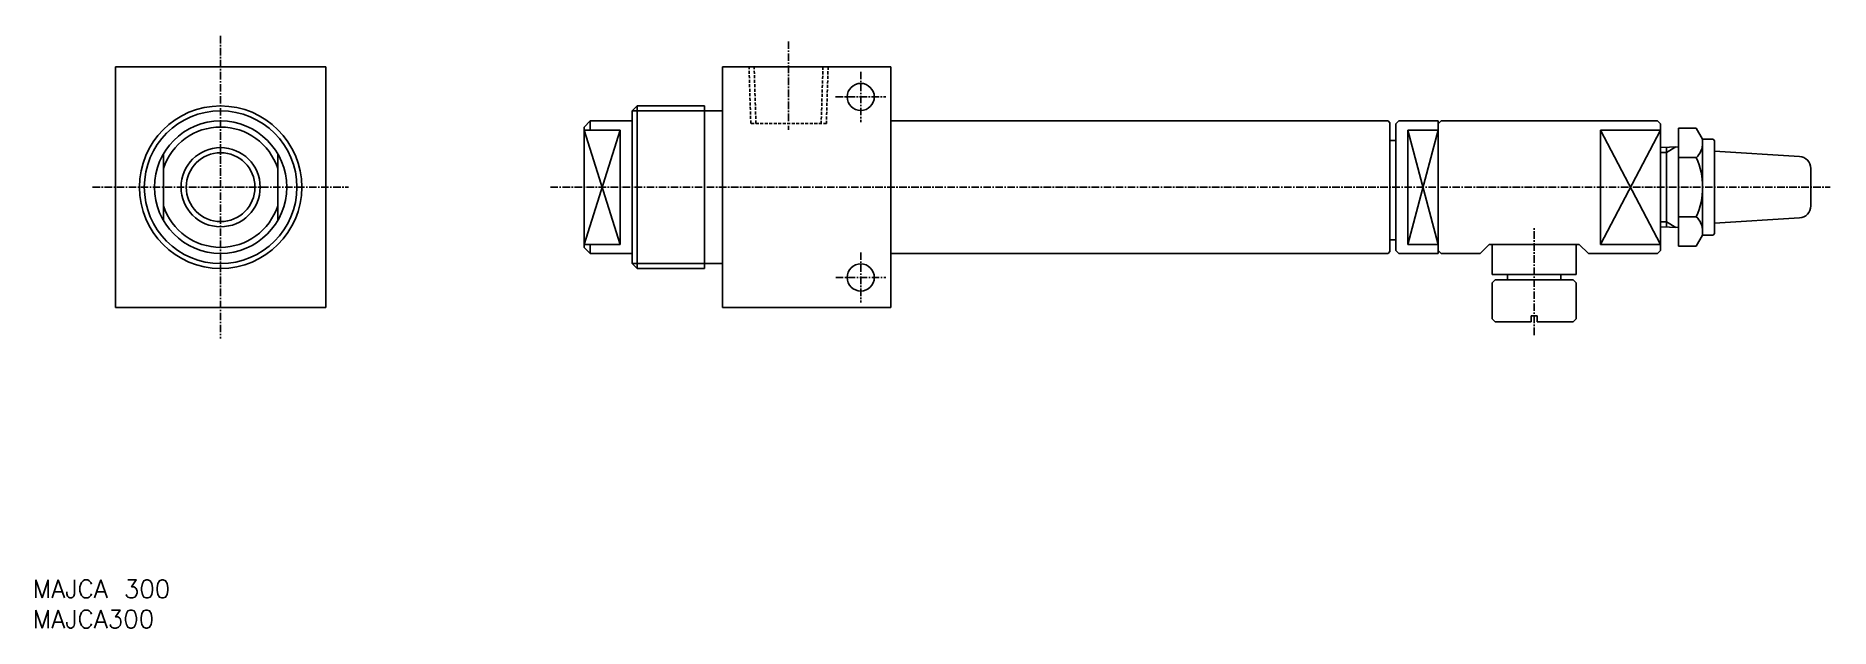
# Model space of a CAD drawing. Extents: x 1 to 299, y 0 to 98.
import ezdxf

# ---------------------------------------------------------------- set-up
doc = ezdxf.new("R2010")
doc.units = 0
doc.linetypes.add('CENTER', pattern=[2, 1.25, -0.25, 0.25, -0.25])
doc.linetypes.add('DASHED', pattern=[0.75, 0.5, -0.25])
doc.layers.get('0').update_dxf_attribs({"linetype": 'CONTINUOUS'})
doc.layers.add('CENTER', color=1, linetype='CENTER')
doc.styles.get("Standard").update_dxf_attribs({"font": 'txt.shx'})

# ---------------------------------------------------------------- blocks, each defined once
blk = doc.blocks.new('*U11')
at = {"color": 7, "linetype": 'CONTINUOUS'}
blk.add_text('MAJCA300', height=3, dxfattribs=at).set_placement((0, 0))
blk = doc.blocks.new('*U12')
at = {"color": 7, "linetype": 'CONTINUOUS'}
blk.add_text('MAJCA 300', height=3, dxfattribs=at).set_placement((0, 5))

msp = doc.modelspace()

# ---------------------------------------------------------------- linework, layer by layer
at = {"color": 7, "linetype": 'CONTINUOUS'}
for p, q in [((48.73, 93.26), (13.73, 93.26)), ((13.73, 93.26), (13.73, 53.26)), ((48.73, 53.26), (48.73, 93.26)), ((114.69, 93.26), (142.69, 93.26)), ((114.69, 93.26), (114.69, 53.26)), ((142.69, 53.26), (142.69, 93.26)), ((99.69, 85.95), (100.5, 86.76)), ((100.5, 86.76), (111.69, 86.76)), ((100.5, 59.76), (100.5, 86.76)), ((111.69, 86.76), (111.69, 59.76)), ((91.69, 83.26), (92.69, 84.26)), ((92.69, 84.26), (99.69, 84.26)), ((92.69, 82.76), (92.69, 84.26)), ((99.69, 85.95), (99.69, 60.57)), ((111.69, 85.95), (114.69, 85.95)), ((142.69, 84.26), (225.39, 84.26)), ((225.39, 84.26), (225.69, 83.96)), ((225.69, 62.56), (225.69, 83.96)), ((227.19, 84.26), (226.69, 83.76)), ((226.69, 62.76), (226.69, 83.76)), ((227.19, 84.26), (233.69, 84.26)), ((233.69, 84.26), (233.69, 62.26)), ((233.69, 83.76), (234.19, 84.26)), ((234.19, 84.26), (270.19, 84.26)), ((270.19, 84.26), (270.69, 83.76)), ((270.69, 83.76), (270.69, 62.76)), ((91.69, 83.26), (91.69, 63.26)), ((91.69, 82.76), (97.69, 82.76)), ((97.69, 82.76), (97.69, 63.76)), ((225.69, 81.01), (226.69, 81.01)), ((228.69, 82.76), (228.69, 63.76)), ((228.69, 82.76), (233.69, 82.76)), ((260.69, 82.76), (260.69, 63.76)), ((260.69, 82.76), (270.69, 82.76)), ((273.69, 83.08), (273.69, 63.45)), ((276.64, 83.08), (273.69, 83.08)), ((276.64, 83.08), (277.69, 81.26)), ((277.69, 81.26), (277.69, 65.26)), ((279.19, 81.26), (277.69, 81.26)), ((279.69, 80.76), (279.69, 65.76)), ((21.73, 78.81), (21.73, 67.72)), ((40.73, 78.81), (40.73, 67.72)), ((273.69, 79.96), (270.69, 79.87)), ((271.69, 79.9), (271.69, 66.62)), ((276.64, 78.17), (273.69, 78.17)), ((279.69, 79.26), (293.81, 78.38)), ((295.69, 76.38), (295.69, 70.14)), ((273.69, 66.56), (270.69, 66.65)), ((276.64, 68.35), (273.69, 68.35)), ((279.69, 67.26), (293.81, 68.14)), ((91.69, 63.76), (97.69, 63.76)), ((91.69, 63.26), (92.69, 62.26)), ((92.69, 62.26), (92.69, 63.76)), ((225.69, 64.51), (226.69, 64.51)), ((227.19, 62.26), (226.69, 62.76)), ((228.69, 63.76), (233.69, 63.76)), ((233.69, 62.76), (234.19, 62.26)), ((240.69, 62.26), (242.19, 63.76)), ((242.19, 63.76), (257.19, 63.76)), ((242.69, 58.76), (242.69, 63.76)), ((256.69, 58.76), (256.69, 63.76)), ((257.19, 63.76), (258.69, 62.26)), ((260.69, 63.76), (270.69, 63.76)), ((270.69, 62.76), (270.19, 62.26)), ((276.64, 63.45), (273.69, 63.45)), ((276.64, 63.45), (277.69, 65.26)), ((279.19, 65.26), (277.69, 65.26)), ((92.69, 62.26), (99.69, 62.26)), ((99.69, 60.57), (100.5, 59.76)), ((100.5, 59.76), (111.69, 59.76)), ((111.69, 60.57), (114.69, 60.57)), ((142.69, 62.26), (225.39, 62.26)), ((225.39, 62.26), (225.69, 62.56)), ((227.19, 62.26), (233.69, 62.26)), ((234.19, 62.26), (240.69, 62.26)), ((258.69, 62.26), (270.19, 62.26)), ((256.69, 58.76), (242.69, 58.76)), ((242.69, 57.36), (243.19, 57.86)), ((242.69, 51.36), (242.69, 57.36)), ((256.19, 57.86), (243.19, 57.86)), ((245.23, 57.86), (245.23, 58.76)), ((254.14, 57.86), (254.14, 58.76)), ((256.69, 57.36), (256.19, 57.86)), ((256.69, 51.36), (256.69, 57.36)), ((13.73, 53.26), (48.73, 53.26)), ((114.69, 53.26), (142.69, 53.26)), ((243.19, 50.86), (242.69, 51.36)), ((249.19, 50.86), (243.19, 50.86)), ((249.19, 50.86), (249.19, 51.86)), ((250.19, 51.86), (249.19, 51.86)), ((250.19, 50.86), (250.19, 51.86)), ((256.19, 50.86), (250.19, 50.86)), ((256.69, 51.36), (256.19, 50.86))]:
    msp.add_line(p, q, dxfattribs=at)
at = {"color": 3, "linetype": 'DASHED'}
for p, q in [((119.4, 83.86), (119.11, 93.26)), ((120.26, 83.86), (119.96, 93.26)), ((131.41, 93.26), (131.11, 83.86)), ((132.26, 93.26), (131.97, 83.86)), ((131.97, 83.86), (119.4, 83.86))]:
    msp.add_line(p, q, dxfattribs=at)
at = {"color": 3, "linetype": 'CONTINUOUS'}
for p, q in [((99.69, 85.95), (111.69, 85.95)), ((91.69, 82.76), (97.69, 63.76)), ((97.69, 82.76), (91.69, 63.76)), ((228.69, 63.76), (233.69, 82.76)), ((228.69, 82.76), (233.69, 63.76)), ((260.69, 82.76), (270.69, 63.76)), ((260.69, 63.76), (270.69, 82.76)), ((271.69, 79.05), (270.69, 79.01)), ((273.25, 79.95), (271.69, 79.05)), ((271.69, 67.48), (270.69, 67.51)), ((273.25, 66.57), (271.69, 67.48)), ((99.69, 60.57), (111.69, 60.57))]:
    msp.add_line(p, q, dxfattribs=at)
at = {"color": 7, "linetype": 'CONTINUOUS'}
for centre, radius in [((137.69, 88.26), 2.25), ((31.23, 73.26), 13.5), ((31.23, 73.26), 11), ((31.23, 73.26), 5.72), ((137.69, 58.26), 2.25)]:
    msp.add_circle(centre, radius, dxfattribs=at)
at = {"color": 3, "linetype": 'CONTINUOUS'}
for radius in [12.69, 6.58]:
    msp.add_circle((31.23, 73.26), radius, dxfattribs=at)
at = {"color": 7, "linetype": 'CONTINUOUS'}
for centre, radius, start, end in [((31.23, 73.26), 10, 18.1949, 161.8051), ((274.29, 80.62), 3.4, 313.7504, 0), ((279.19, 80.76), 0.5, 0, 90), ((265.67, 73.26), 12.02, 335.8939, 24.1061), ((293.69, 76.38), 2, 0, 86.4237), ((31.23, 73.26), 10, 198.1949, 341.8051), ((293.69, 70.14), 2, 273.5763, 0), ((274.29, 65.9), 3.4, 0, 46.2496), ((279.19, 65.76), 0.5, 270, 0)]:
    msp.add_arc(centre, radius, start, end, dxfattribs=at)
msp.add_point((114.69, 73.26), dxfattribs=at)
at = {"layer": 'CENTER', "color": 1, "linetype": 'CENTER'}
for p, q in [((31.23, 98.4), (31.23, 48.13)), ((125.69, 97.48), (125.69, 82.77)), ((137.69, 92.45), (137.69, 84.07)), ((133.5, 88.26), (141.87, 88.26)), ((9.95, 73.26), (52.51, 73.26)), ((86.09, 73.26), (298.9, 73.26)), ((249.69, 48.69), (249.69, 66.69)), ((137.69, 62.42), (137.69, 54.1)), ((133.52, 58.26), (141.85, 58.26))]:
    msp.add_line(p, q, dxfattribs=at)

# ---------------------------------------------------------------- block references
at = {"color": 7, "linetype": 'CONTINUOUS'}
for name in ['*U12', '*U11']:
    msp.add_blockref(name, (0, 0), dxfattribs=at)

doc.saveas('drawing.dxf')
